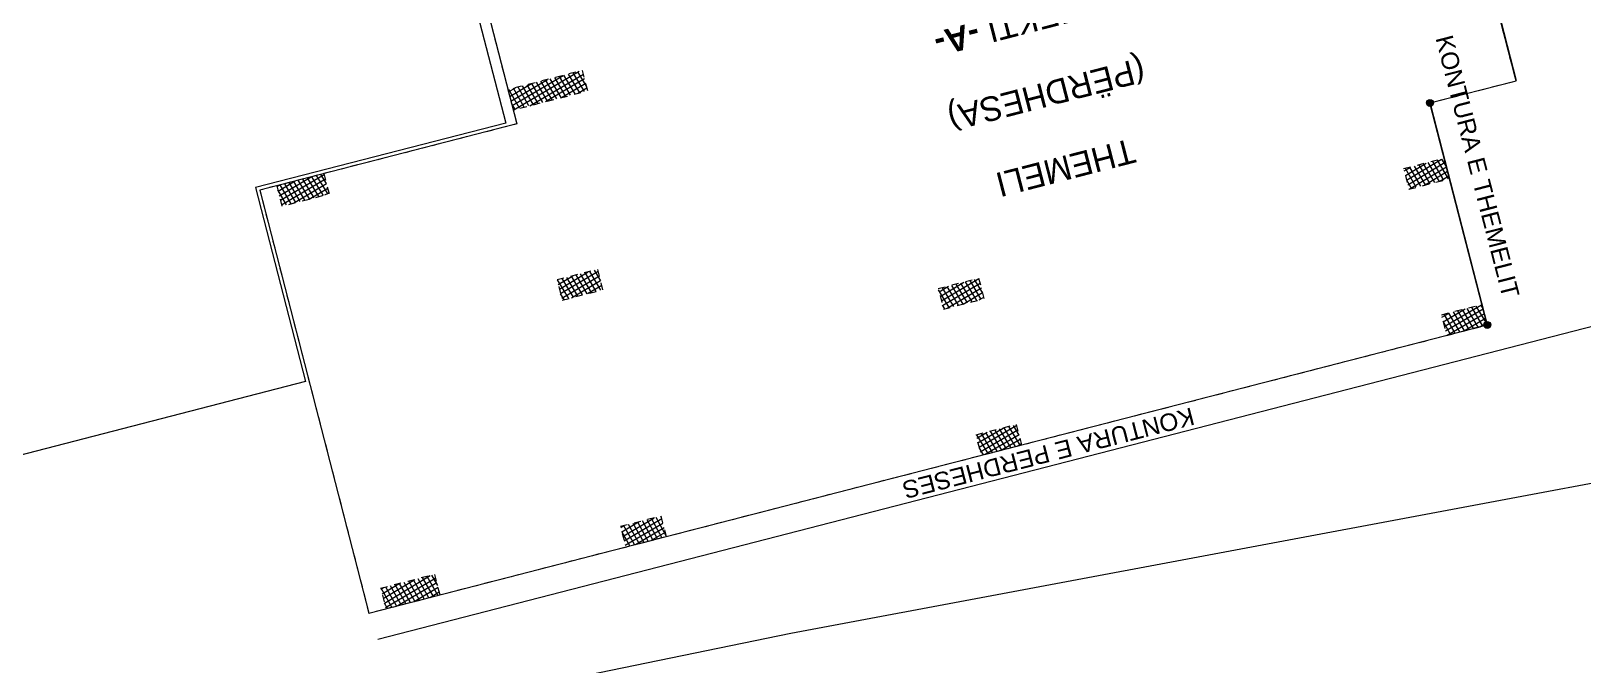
# Model space of a CAD drawing. Header units: metres. Extents: x 7515465 to 7515638, y 4752831 to 4752943.
# Drawn here: x 7515554.97 to 7515577.15, y 4752855.17 to 4752864.24 of the extents above; entities that cross this region are included whole.
import ezdxf

# ---------------------------------------------------------------- set-up
doc = ezdxf.new("R2010")
doc.units = ezdxf.units.M
for name, pattern in [('Dashed Long', [529.166650772095, 317.4999952316285, -211.6666555404665]), ('Dashed Small', [141.11111111108, 70.55555555554, -70.55555555554]), ('HIDDEN', [0.375, 0.25, -0.125])]:
    doc.linetypes.add(name, pattern=pattern)
for name, color, linetype, lineweight in [('0_Pen_No__10', 134, 'Continuous', 5), ('0_Pen_No__6', 5, 'Continuous', 5), ('New_0_Pen_No__1', 7, 'Continuous', 5), ('New_Drawing & Figure_Pen_No__20', 1, 'Continuous', 5), ('New_Drawing & Figure_Pen_No__7', 7, 'Continuous', 5), ('New_Structural - Bearing_Pen_No__42', 8, 'Continuous', 5)]:
    doc.layers.add(name, color=color, linetype=linetype, lineweight=lineweight)
for name, color, linetype, lineweight, true_color in [('@VERTIKALET_Pen_No__61', 7, 'Continuous', 5, 0x6a6a6a), ('New_0_Pen_No__25', 7, 'Continuous', 5, 0x40a5ff), ('New_0_Pen_No__5', 7, 'Continuous', 5, 0x40a5ff), ('New_Structural - Bearing_Pen_No__62', 7, 'Continuous', 5, 0xaaaaaa)]:
    doc.layers.add(name, color=color, linetype=linetype, lineweight=lineweight, true_color=true_color)
doc.layers.add('New_Drawing & Figure', color=7, linetype='Continuous')
doc.layers.add('New_Structural - Bearing', color=7, linetype='Continuous')
doc.styles.add('GENERATED_STYLE_1', font='GOTHIC.TTF')
doc.styles.add('GENERATED_STYLE_3', font='arial.ttf')
doc.linetypes.add('Slash Double', pattern='A,0,[1,Perdhesa1.Shx,S=7.83950620227389,R=0,X=0,Y=0],-987.7777814865101,0', length=987.7777814865101)
pattern_1 = [(44.99999999999999, (-27108401.52130333, 59053074.94903519), (-45.96193909124158, 45.96193909124162), []), (135.0000000000002, (-27108401.52130333, 59053074.94903519), (45.96193909124145, 45.96193909124175), [])]

# ---------------------------------------------------------------- blocks, each defined once
blk = doc.blocks.new('Slab_1', base_point=(-174769.3411182091, 188219.6006282046))
at = {"layer": 'New_Structural - Bearing_Pen_No__62', "color": 253, "linetype": 'HIDDEN', "lineweight": 5, "true_color": 0xaaaaaa, "flags": 128}
blk.add_lwpolyline([(-174769.3411182091, 188219.6006282046), (-172274.4193523228, 189598.4372816756), (-170438.9181113876, 186277.2051050439), (-164969.2272328511, 189300.0695388317), (-172955.0178526565, 203749.8760424107), (-175825.1672465503, 202163.6670657024), (-176439.7849515229, 203275.0379334837), (-179263.8318742216, 201714.3078691289), (-179772.1634692661, 202634.1032187566), (-182041.0721943639, 201377.3594473824)], close=True, dxfattribs=at)
blk = doc.blocks.new('Column_68', base_point=(-170597.8550219722, 186874.900138326))
at = {"layer": 'New_Structural - Bearing_Pen_No__42', "linetype": 'Continuous', "lineweight": 5}
h = blk.add_hatch(dxfattribs=at)
h.set_pattern_fill('CONCRETE_BLOCK', color=8, style=0, pattern_type=2)
h.set_pattern_definition(pattern_1)
h.paths.add_polyline_path([(-170635.8663875535, 187253.7868444622), (-170898.435992334, 187108.6758433431), (-170559.8436563909, 186496.0134321898), (-170297.2740516104, 186641.1244333088)])
at = {"layer": 'New_Structural - Bearing_Pen_No__42', "color": 8, "linetype": 'Dashed Small', "lineweight": 5, "flags": 128}
blk.add_lwpolyline([(-170635.8663875535, 187253.7868444622), (-170898.435992334, 187108.6758433431), (-170559.8436563909, 186496.0134321898), (-170297.2740516104, 186641.1244333088)], close=True, dxfattribs=at)
blk = doc.blocks.new('Column_76', base_point=(-165414.9191447943, 189796.4147409946))
at = {"layer": 'New_Structural - Bearing_Pen_No__42', "linetype": 'Continuous', "lineweight": 5}
h = blk.add_hatch(dxfattribs=at)
h.set_pattern_fill('CONCRETE_BLOCK', color=8, style=0, pattern_type=2)
h.set_pattern_definition(pattern_1)
h.paths.add_polyline_path([(-165477.1156772301, 190219.0630479306), (-165739.6852820069, 190073.9520468041), (-165352.7226123586, 189373.7664340585), (-165090.1530075781, 189518.877435185)])
at = {"layer": 'New_Structural - Bearing_Pen_No__42', "color": 8, "linetype": 'Dashed Small', "lineweight": 5, "flags": 128}
blk.add_lwpolyline([(-165477.1156772301, 190219.0630479306), (-165739.6852820069, 190073.9520468041), (-165352.7226123586, 189373.7664340585), (-165090.1530075781, 189518.877435185)], close=True, dxfattribs=at)
blk = doc.blocks.new('Column_77', base_point=(-170271.640441902, 191048.0538624972))
at = {"layer": 'New_Structural - Bearing_Pen_No__42', "linetype": 'Continuous', "lineweight": 5}
h = blk.add_hatch(dxfattribs=at)
h.set_pattern_fill('CONCRETE_BLOCK', color=8, style=0, pattern_type=2)
h.set_pattern_definition(pattern_1)
h.paths.add_polyline_path([(-170285.4666406326, 191383.178967841), (-170548.0362454131, 191238.067966722), (-170257.8142431714, 190712.9287571609), (-169995.2446383946, 190858.0397582799)])
at = {"layer": 'New_Structural - Bearing_Pen_No__42', "color": 8, "linetype": 'Dashed Small', "lineweight": 5, "flags": 128}
blk.add_lwpolyline([(-170285.4666406326, 191383.178967841), (-170548.0362454131, 191238.067966722), (-170257.8142431714, 190712.9287571609), (-169995.2446383946, 190858.0397582799)], close=True, dxfattribs=at)
blk = doc.blocks.new('Column_78', base_point=(-169617.2149024345, 197400.2162925079))
at = {"layer": 'New_Structural - Bearing_Pen_No__42', "linetype": 'Continuous', "lineweight": 5}
h = blk.add_hatch(dxfattribs=at)
h.set_pattern_fill('CONCRETE_BLOCK', color=8, style=0, pattern_type=2)
h.set_pattern_definition(pattern_1)
h.paths.add_polyline_path([(-169631.0411011651, 197735.3413978443), (-169893.6107059456, 197590.2303967252), (-169603.3887037039, 197065.0911871642), (-169340.8190989234, 197210.2021882832)])
at = {"layer": 'New_Structural - Bearing_Pen_No__42', "color": 8, "linetype": 'Dashed Small', "lineweight": 5, "flags": 128}
blk.add_lwpolyline([(-169631.0411011651, 197735.3413978443), (-169893.6107059456, 197590.2303967252), (-169603.3887037039, 197065.0911871642), (-169340.8190989234, 197210.2021882832)], close=True, dxfattribs=at)
blk = doc.blocks.new('Column_79', base_point=(-172941.1916365772, 203414.7509001642))
at = {"layer": 'New_Structural - Bearing_Pen_No__42', "linetype": 'Continuous', "lineweight": 5}
h = blk.add_hatch(dxfattribs=at)
h.set_pattern_fill('CONCRETE_BLOCK', color=8, style=0, pattern_type=2)
h.set_pattern_definition(pattern_1)
h.paths.add_polyline_path([(-172955.0178353079, 203749.8760055006), (-173217.5874400884, 203604.765004389), (-172927.3654378466, 203079.6257948279), (-172664.7958330661, 203224.736795947)])
at = {"layer": 'New_Structural - Bearing_Pen_No__42', "color": 8, "linetype": 'Dashed Small', "lineweight": 5, "flags": 128}
blk.add_lwpolyline([(-172955.0178353079, 203749.8760055006), (-173217.5874400884, 203604.765004389), (-172927.3654378466, 203079.6257948279), (-172664.7958330661, 203224.736795947)], close=True, dxfattribs=at)
blk = doc.blocks.new('Column_80', base_point=(-167079.6649171151, 192808.672176443))
at = {"layer": 'New_Structural - Bearing_Pen_No__42', "linetype": 'Continuous', "lineweight": 5}
h = blk.add_hatch(dxfattribs=at)
h.set_pattern_fill('CONCRETE_BLOCK', color=8, style=0, pattern_type=2)
h.set_pattern_definition(pattern_1)
h.paths.add_polyline_path([(-167093.4911158457, 193143.7972817793), (-167356.0607206263, 192998.6862806603), (-167065.8387183845, 192473.5470711067), (-166803.269113604, 192618.6580722257)])
at = {"layer": 'New_Structural - Bearing_Pen_No__42', "color": 8, "linetype": 'Dashed Small', "lineweight": 5, "flags": 128}
blk.add_lwpolyline([(-167093.4911158457, 193143.7972817793), (-167356.0607206263, 192998.6862806603), (-167065.8387183845, 192473.5470711067), (-166803.269113604, 192618.6580722257)], close=True, dxfattribs=at)
blk = doc.blocks.new('Line_13', base_point=(-179265.0358161293, 201719.1476588845))
at = {"layer": 'New_Drawing & Figure', "linetype": 'Continuous', "lineweight": 0, "true_color": 0x000000}
blk.add_hatch(color=18, dxfattribs=at).paths.add_polyline_path([(-179315.0358161293, 201719.1476588845), (-179311.2297921777, 201700.0134872124), (-179300.3911555149, 201683.7923194915), (-179284.1699878015, 201672.9536828324), (-179265.0358161256, 201669.1476588845), (-179245.9016444497, 201672.9536828324), (-179229.6804767363, 201683.7923194915), (-179218.8418400735, 201700.0134872124), (-179215.0358161218, 201719.1476588845), (-179218.8418400735, 201738.2818305641), (-179229.6804767363, 201754.5029982775), (-179245.9016444497, 201765.3416349441), (-179265.0358161256, 201769.147658892), (-179284.1699878015, 201765.3416349441), (-179300.3911555149, 201754.5029982775), (-179311.2297921777, 201738.2818305641)])
at = {"layer": 'New_Drawing & Figure_Pen_No__20', "color": 1, "linetype": 'Continuous', "lineweight": 5}
blk.add_line((-179221.2742153294, 201743.3328257427), (-176442.4158605263, 203279.0890994668), dxfattribs=at)
at = {"layer": 'New_Drawing & Figure_Pen_No__7', "color": 7, "linetype": 'Continuous', "lineweight": 5}
blk.add_circle((-179265.0358161293, 201719.1476588845), 50.00000000000001, dxfattribs=at)
blk = doc.blocks.new('Line_14', base_point=(-175825.7819996886, 202163.3273178935))
at = {"layer": 'New_Drawing & Figure', "linetype": 'Continuous', "lineweight": 0, "true_color": 0x000000}
blk.add_hatch(color=18, dxfattribs=at).paths.add_polyline_path([(-175875.7819996886, 202163.3273178935), (-175871.9759757407, 202144.1931462139), (-175861.1373390779, 202127.971978493), (-175844.9161713608, 202117.1333418339), (-175825.7819996849, 202113.3273178861), (-175806.6478280127, 202117.1333418339), (-175790.4266602956, 202127.971978493), (-175779.5880236328, 202144.1931462139), (-175775.7819996849, 202163.3273178935), (-175779.5880236328, 202182.4614895657), (-175790.4266602956, 202198.6826572865), (-175806.6478280127, 202209.5212939456), (-175825.7819996849, 202213.3273178935), (-175844.9161713608, 202209.5212939456), (-175861.1373390779, 202198.6826572865), (-175871.9759757407, 202182.4614895657)])
at = {"layer": 'New_Drawing & Figure_Pen_No__20', "color": 1, "linetype": 'Continuous', "lineweight": 5}
blk.add_line((-175782.0203988925, 202187.5124847442), (-172955.0178353041, 203749.8760055006), dxfattribs=at)
at = {"layer": 'New_Drawing & Figure_Pen_No__7', "color": 7, "linetype": 'Continuous', "lineweight": 5}
blk.add_circle((-175825.7819996886, 202163.3273178935), 50.00000000000001, dxfattribs=at)
blk = doc.blocks.new('Line_15', base_point=(-172955.0178353041, 203749.8760055006))
at = {"layer": 'New_Drawing & Figure', "linetype": 'Continuous', "lineweight": 0, "true_color": 0x000000}
blk.add_hatch(color=18, dxfattribs=at).paths.add_polyline_path([(-173005.0178353041, 203749.8760055006), (-173001.2118113525, 203730.7418338209), (-172990.3731746897, 203714.5206661001), (-172974.1520069763, 203703.682029441), (-172955.0178353004, 203699.8760054931), (-172935.8836636245, 203703.682029441), (-172919.6624959111, 203714.5206661001), (-172908.8238592483, 203730.7418338209), (-172905.0178352967, 203749.8760055006), (-172908.8238592483, 203769.0101771727), (-172919.6624959111, 203785.2313448936), (-172935.8836636245, 203796.0699815527), (-172955.0178353004, 203799.8760055006), (-172974.1520069763, 203796.0699815527), (-172990.3731746897, 203785.2313448936), (-173001.2118113525, 203769.0101771727)])
at = {"layer": 'New_Drawing & Figure_Pen_No__20', "color": 1, "linetype": 'Continuous', "lineweight": 5}
blk.add_line((-172930.8326684497, 203706.1144047007), (-172853.3522406183, 203565.9182434529), dxfattribs=at)
at = {"layer": 'New_Drawing & Figure_Pen_No__7', "color": 7, "linetype": 'Continuous', "lineweight": 5}
blk.add_circle((-172955.0178353041, 203749.8760055006), 50.00000000000001, dxfattribs=at)
blk = doc.blocks.new('Column_153', base_point=(-172851.9255057462, 189907.6791072637))
at = {"layer": 'New_Structural - Bearing_Pen_No__42', "linetype": 'Continuous', "lineweight": 5}
h = blk.add_hatch(dxfattribs=at)
h.set_pattern_fill('CONCRETE_BLOCK', color=8, style=0, pattern_type=2)
h.set_pattern_definition(pattern_1)
h.paths.add_polyline_path([(-172717.1734727509, 189353.7459979355), (-172454.6038679704, 189498.8569990546), (-172986.6775387414, 190461.6122165844), (-173249.2471435219, 190316.5012154654)])
at = {"layer": 'New_Structural - Bearing_Pen_No__42', "color": 8, "linetype": 'Dashed Small', "lineweight": 5, "flags": 128}
blk.add_lwpolyline([(-172717.1734727509, 189353.7459979355), (-172454.6038679704, 189498.8569990546), (-172986.6775387414, 190461.6122165844), (-173249.2471435219, 190316.5012154654)], close=True, dxfattribs=at)
blk = doc.blocks.new('Column_154', base_point=(-174831.5005487241, 202370.0579362214))
at = {"layer": 'New_Structural - Bearing_Pen_No__42', "linetype": 'Continuous', "lineweight": 5}
h = blk.add_hatch(dxfattribs=at)
h.set_pattern_fill('CONCRETE_BLOCK', color=8, style=0, pattern_type=2)
h.set_pattern_definition(pattern_1)
h.paths.add_polyline_path([(-174845.3267474547, 202705.1830415577), (-175107.8963522315, 202560.0720404387), (-174817.6743499935, 202034.9328308851), (-174555.1047452129, 202180.0438320041)])
at = {"layer": 'New_Structural - Bearing_Pen_No__42', "color": 8, "linetype": 'Dashed Small', "lineweight": 5, "flags": 128}
blk.add_lwpolyline([(-174845.3267474547, 202705.1830415577), (-175107.8963522315, 202560.0720404387), (-174817.6743499935, 202034.9328308851), (-174555.1047452129, 202180.0438320041)], close=True, dxfattribs=at)
blk = doc.blocks.new('Column_155', base_point=(-171508.4586230852, 196357.2139867321))
at = {"layer": 'New_Structural - Bearing_Pen_No__42', "linetype": 'Continuous', "lineweight": 5}
h = blk.add_hatch(dxfattribs=at)
h.set_pattern_fill('CONCRETE_BLOCK', color=8, style=0, pattern_type=2)
h.set_pattern_definition(pattern_1)
h.paths.add_polyline_path([(-171522.2848218158, 196692.3390920758), (-171784.8544265963, 196547.2280909568), (-171494.6324243546, 196022.0888813958), (-171232.0628195778, 196167.1998825148)])
at = {"layer": 'New_Structural - Bearing_Pen_No__42', "color": 8, "linetype": 'Dashed Small', "lineweight": 5, "flags": 128}
blk.add_lwpolyline([(-171522.2848218158, 196692.3390920758), (-171784.8544265963, 196547.2280909568), (-171494.6324243546, 196022.0888813958), (-171232.0628195778, 196167.1998825148)], close=True, dxfattribs=at)

msp = doc.modelspace()

# ---------------------------------------------------------------- linework, layer by layer
at = {"layer": '0_Pen_No__10', "color": 134, "linetype": 'Slash Double', "lineweight": 5, "flags": 128}
msp.add_lwpolyline([(7515589.171909439, 4752880.060333228), (7515584.732965048, 4752896.470127653), (7515581.943, 4752906.66), (7515558.483293893, 4752901.320066897), (7515533.672604711, 4752895.141144302), (7515510.412896097, 4752888.491227612), (7515494.318097726, 4752883.744287077), (7515496.975064441, 4752872.417428976), (7515499.811028912, 4752860.351580132), (7515498.187049257, 4752860.074583601), (7515500.363021996, 4752851.695688568), (7515502.765991893, 4752842.244806966), (7515508.139924572, 4752843.411792345), (7515516.509819716, 4752845.261769168), (7515540.970513284, 4752850.461704027), (7515547.500431481, 4752851.811687116), (7515549.880401666, 4752852.341680475), (7515565.831201841, 4752855.620639399), (7515588.000924109, 4752859.780587284)], close=True, dxfattribs=at)
at = {"layer": '0_Pen_No__6', "color": 5, "linetype": 'ByBlock', "lineweight": 5, "flags": 128}
for points in [[(7515589.172, 4752880.059999997), (7515584.733, 4752896.469999999), (7515581.943, 4752906.66), (7515558.482999996, 4752901.32), (7515533.671999995, 4752895.140999999), (7515510.411999989, 4752888.490999999), (7515494.316999989, 4752883.743999997), (7515496.97399999, 4752872.416999998), (7515499.809999989, 4752860.350999996), (7515498.18599999, 4752860.073999995), (7515500.361999989, 4752851.694999993), (7515502.76499999, 4752842.243999993), (7515508.138999991, 4752843.410999993), (7515516.508999991, 4752845.260999992), (7515540.969999995, 4752850.460999994), (7515547.499999995, 4752851.810999995), (7515549.879999997, 4752852.340999993), (7515565.830999998, 4752855.619999995), (7515588.001000002, 4752859.779999996)], [(7515589.171909439, 4752880.060333228), (7515584.732965048, 4752896.470127653), (7515581.943, 4752906.66), (7515558.483293893, 4752901.320066897), (7515533.672604711, 4752895.141144304), (7515510.412896096, 4752888.491227612), (7515494.318097726, 4752883.744287077), (7515496.975064442, 4752872.417428976), (7515499.811028913, 4752860.351580132), (7515498.187049257, 4752860.074583601), (7515500.363021996, 4752851.695688568), (7515502.765991894, 4752842.244806966), (7515508.139924572, 4752843.411792345), (7515516.509819717, 4752845.26176917), (7515540.970513284, 4752850.461704027), (7515547.500431481, 4752851.811687116), (7515549.880401666, 4752852.341680476), (7515565.831201841, 4752855.620639399), (7515588.000924109, 4752859.780587286)]]:
    msp.add_lwpolyline(points, close=True, dxfattribs=at)
at = {"layer": 'New_0_Pen_No__1', "color": 7, "linetype": 'Continuous', "lineweight": 5}
msp.add_lwpolyline([(7515572.408622397, 4752893.509280775), (7515555.168170619, 4752889.06235522), (7515561.914274869, 4752862.908131683), (7515558.23989721, 4752861.960379031), (7515559.80073778, 4752855.909097934), (7515575.786991434, 4752860.032521196), (7515574.967785804, 4752863.208530104), (7515576.197520959, 4752863.52572253), (7515575.39223005, 4752866.647784937), (7515576.408940219, 4752866.910030643), (7515575.210000341, 4752871.558245432), (7515576.691489629, 4752871.940421265), (7515575.830805306, 4752875.27682953), (7515578.293458558, 4752875.912035372), (7515578.231019108, 4752876.15410921), (7515576.969095022, 4752875.828614116)], close=True, dxfattribs=at)
at = {"layer": 'New_0_Pen_No__25', "color": 161, "linetype": 'Dashed Long', "lineweight": 5, "true_color": 0x40a5ff}
msp.add_lwpolyline([(7515499.580368273, 4752880.181030169), (7515553.703237431, 4752894.141242644), (7515561.756546333, 4752862.919083726), (7515558.178994549, 4752861.996305909), (7515558.894670419, 4752859.2216754), (7515552.552035846, 4752857.585684419), (7515552.801793674, 4752856.617388966), (7515550.477884717, 4752856.017970212), (7515550.228126891, 4752856.986265656), (7515537.833901724, 4752853.789354276), (7515538.083659552, 4752852.821058823), (7515535.759750594, 4752852.221640069), (7515535.509992768, 4752853.189935513), (7515520.74322838, 4752849.381061904), (7515520.992986208, 4752848.412766451), (7515518.66907725, 4752847.813347697), (7515518.419319424, 4752848.781643143), (7515508.349350855, 4752846.184240177)], close=True, dxfattribs=at)
at = {"layer": 'New_0_Pen_No__25', "color": 1, "linetype": 'Dashed Long', "lineweight": 5}
msp.add_lwpolyline([(7515578.442771145, 4752870.128157698), (7515579.090702333, 4752867.603275345), (7515577.595281323, 4752867.21755285), (7515578.400380699, 4752864.096235125), (7515577.381292177, 4752863.83337578), (7515578.300427334, 4752860.269948515), (7515559.925773103, 4752855.530468847)], dxfattribs=at)
at = {"layer": 'New_0_Pen_No__25', "color": 161, "linetype": 'Dashed Long', "lineweight": 5, "true_color": 0x40a5ff}
msp.add_lwpolyline([(7515575.786991434, 4752860.032521196), (7515574.967785804, 4752863.208530104), (7515576.197520959, 4752863.52572253), (7515575.391730534, 4752866.649721527), (7515576.409736055, 4752866.91230135), (7515575.759914474, 4752869.421760475)], dxfattribs=at)

# ---------------------------------------------------------------- block references
at = {"layer": 'New_Drawing & Figure', "color": 1, "linetype": 'Continuous', "lineweight": 5, "xscale": 0.0009999874726117901, "yscale": 0.0009999874726117901, "zscale": 0.0009999874726117901, "rotation": 255.5358130294076}
for name, p in [('Line_13', (7515575.396717577, 4752866.649678437)), ('Line_14', (7515574.967784903, 4752863.208533591)), ('Line_15', (7515575.786991434, 4752860.032521196))]:
    msp.add_blockref(name, p, dxfattribs=at)
at = {"layer": 'New_Structural - Bearing', "color": 253, "linetype": 'HIDDEN', "lineweight": 5, "true_color": 0xaaaaaa, "xscale": 0.0009999874726117901, "yscale": 0.0009999874726117901, "zscale": 0.0009999874726117901, "rotation": 255.5358130294076}
msp.add_blockref('Slab_1', (7515561.202319365, 4752865.668338571), dxfattribs=at)
at = {"layer": 'New_Structural - Bearing', "color": 8, "lineweight": 5, "xscale": 0.0009999874726117901, "yscale": 0.0009999874726117901, "zscale": 0.0009999874726117901, "rotation": 255.5358130294076}
for name, p in [('Column_153', (7515562.357955831, 4752863.390086515)), ('Column_68', (7515558.858337784, 4752861.964990798)), ('Column_154', (7515574.919617122, 4752862.194143539)), ('Column_77', (7515562.817689246, 4752860.606784271)), ('Column_155', (7515568.267427731, 4752860.478307355)), ('Column_79', (7515575.459039142, 4752860.10283816)), ('Column_78', (7515568.804979214, 4752858.386519087)), ('Column_80', (7515563.72521647, 4752857.076267878)), ('Column_76', (7515560.392665879, 4752856.216684761))]:
    msp.add_blockref(name, p, dxfattribs=at)

# ---------------------------------------------------------------- texts
at = {"layer": '@VERTIKALET_Pen_No__61', "color": 251, "linetype": 'Continuous', "lineweight": 5, "true_color": 0x6a6a6a, "insert": (7515569.487866575, 4752863.333528586), "char_height": 0.3499956154141266, "width": 4.667023432012153, "attachment_point": 5, "rotation": 194.46336723108553, "line_spacing_factor": 1.861048318967838, "style": 'GENERATED_STYLE_1'}
msp.add_mtext('\\A1;{\\pqc;\\fCentury Gothic|b0|i0|c0|p0;\\W1.000000;THE\\fCentury Gothic|b0|i0|c0|p0;\\W1.000000;M\\fCentury Gothic|b0|i0|c0|p0;\\W1.000000;ELI (PËRDHESA)\\P\\pqc;\\fCentury Gothic|b0|i0|c0|p0;\\W1.000000;OBJEKTI \\fCentury Gothic|b1|i0|c0|p0;\\W1.000000;-A-}', dxfattribs=at)
at = {"layer": 'New_0_Pen_No__1', "color": 7, "linetype": 'Continuous', "lineweight": 5, "insert": (7515569.545543199, 4752858.075931512), "char_height": 0.2499968681529475, "attachment_point": 2, "rotation": 194.46336649197931, "style": 'GENERATED_STYLE_3'}
msp.add_mtext('\\A1;{\\pqc;\\fArial|b0|i0|c0|p0;\\W1.000000;KONTURA E \\fArial|b0|i0|c0|p0;\\W1.000000;PERDHESES}', dxfattribs=at)
at = {"layer": 'New_0_Pen_No__5', "color": 161, "linetype": 'Continuous', "lineweight": 5, "true_color": 0x40a5ff, "insert": (7515575.769012542, 4752862.330580108), "char_height": 0.2499968681529475, "attachment_point": 2, "rotation": 284.46336649270546, "style": 'GENERATED_STYLE_3'}
msp.add_mtext('\\A1;{\\pqc;\\fArial|b0|i0|c0|p0;\\W1.000000;KONTURA E \\fArial|b0|i0|c0|p0;\\W1.000000;THEMELIT}', dxfattribs=at)

doc.saveas('drawing.dxf')
